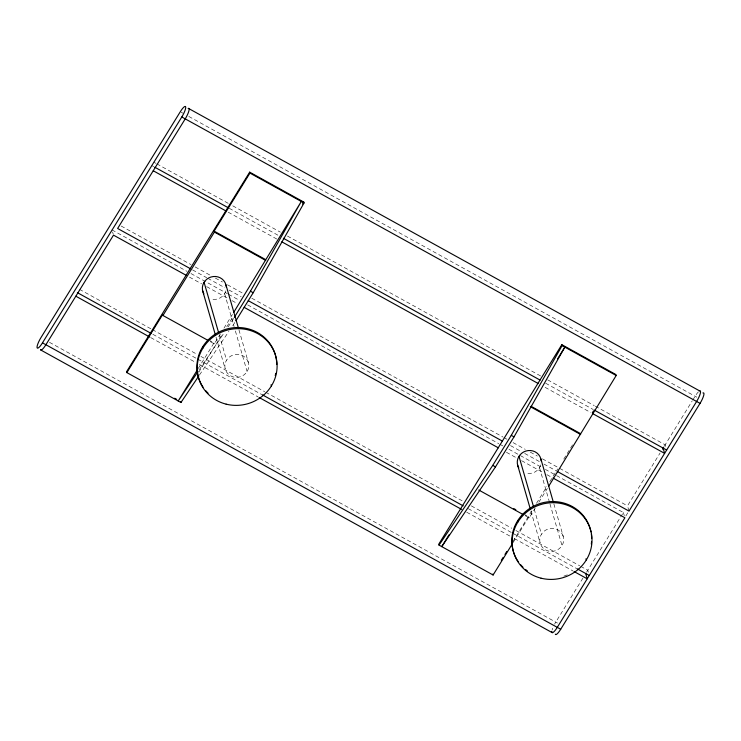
<?xml version="1.0" encoding="UTF-8"?>
<svg xmlns="http://www.w3.org/2000/svg" width="741" height="741" viewBox="0 0 741 741"><rect width="100%" height="100%" fill="white"/><g stroke="black" fill="none" stroke-linecap="round" stroke-linejoin="round"><path stroke-width="0.56" stroke-dasharray="3.71 2.78" d="M198.236 368.509L214.019 342.926L209.99 340.703M210.259 341.629L214.288 343.861L220.346 334.043M223.977 328.161L232.452 314.425M198.866 372.075L222.513 333.746M226.755 326.864L233.424 316.055M228.089 326.938L233.721 318.334M512.846 541.643L532.251 510.197M536.493 503.315L546.802 486.605M549.831 481.696L557.714 468.914M563.781 459.087L573.478 443.368M513.143 542.542L528.926 516.959L524.897 514.736M525.165 515.662L529.194 517.885L535.243 508.076M538.874 502.185L547.349 488.449M582.935 578.091L555.769 622.125A9.022 1.973 -61.1 0 0 554.592 624.154M586.557 572.219L623.376 512.522L545.404 469.433M629.007 511.095L627.497 505.853L660.092 453.01M664.316 446.156L692.103 401.113M692.687 400.168L695.104 396.259A9.022 1.973 -61.1 0 1 698.596 391.711M625.83 515.986L628.257 512.059M199.31 369.657L224.254 332.635M199.496 374.965L228.913 331.301M232.748 325.605L234.665 322.761L231.933 321.242M181.147 112.224L182.86 113.169M188.779 116.439L696.818 397.204M153.776 162.186L155.795 163.298M156.814 163.863L228.71 203.599M232.757 205.831L280.357 232.137M287.443 236.055L540.606 375.965M547.692 379.883L594.273 405.623M595.282 406.179L665.159 444.795L665.761 446.897M151.71 165.521L153.739 166.642M229.21 208.277L278.829 235.694M545.635 383.217L593.226 409.523M228.163 212.167L276.773 239.037M545.117 387.339L590.688 412.524M121.172 226.033L191.048 264.648M195.096 266.89L210.287 275.281M215.353 278.079L222.439 281.997M227.496 284.794L243.706 293.751M251.801 298.225L502.935 437.014M503.954 437.579L506.992 439.256M513.068 442.609L525.221 449.333M530.278 452.13L537.373 456.048M542.431 458.846L558.631 467.793M559.65 468.358L627.497 505.853M192.558 269.891L206.739 277.727M207.749 278.283L224.958 287.795M229.015 290.037L241.168 296.752M510.53 445.61L520.654 451.213M524.702 453.446L539.893 461.847M543.94 464.079L556.093 470.794M111.993 229.905L186.927 271.317M190.983 273.559L227.431 293.705M228.45 294.27L238.574 299.864M247.689 304.903L498.823 443.692M499.832 444.248L502.87 445.925M508.947 449.287L541.356 467.191M189.455 277.125L201.608 283.84M206.665 286.637L227.932 298.391M231.989 300.624L237.046 303.421M506.409 452.288L516.542 457.882M521.599 460.68L542.866 472.434M546.914 474.675L551.98 477.473M79.426 289.305L151.321 329.041M152.34 329.597L196.893 354.226M200.941 356.458L264.741 391.72M265.75 392.276L463.218 501.407M471.322 505.881L511.827 528.268M515.875 530.51L579.675 565.763M580.685 566.328L587.77 570.246L588.678 573.386M152.841 334.284L196.856 358.681M197.875 359.237L261.666 394.499M468.247 508.659L511.79 532.723M512.809 533.288L576.6 568.542M150.775 337.618L195.337 362.238M199.385 364.479L258.118 396.935M466.719 512.226L510.262 536.289M514.319 538.522L573.052 570.987M49.452 342.305L557.482 623.07M623.376 512.522L624.283 515.671M553.86 503.917L563.355 536.836A12.023 11.458 -16.1 0 1 548.423 551.035A12.023 11.458 -16.1 0 1 543.412 531.825A12.023 11.458 -16.1 0 1 563.355 536.836M539.513 467.673L549.646 502.787M549.961 503.88L562.002 545.571M534.178 508.984L541.458 534.224M530.917 511.142L540.106 542.958M528.926 516.959L529.194 517.885M238.954 329.884L248.457 362.803A12.023 11.458 -16.1 0 1 233.517 377.002A12.023 11.458 -16.1 0 1 228.506 357.792A12.023 11.458 -16.1 0 1 248.457 362.803M224.616 293.64L234.11 326.559M235.379 330.949L247.096 371.537M219.271 334.96L226.561 360.191M216.02 337.109L225.199 368.935M214.019 342.926L214.288 343.861M112.595 232.007L113.206 234.1M540.763 464.885A12.023 11.458 -16.1 0 1 525.943 473.138M567.328 574.812A40.079 38.208 -16.1 0 1 563.382 576.285M225.857 290.861A12.023 11.458 -16.1 0 1 211.037 299.105M552.138 629.933A9.022 1.973 -61.1 0 1 552.721 628.192"/><path stroke-width="1.11" d="M234.323 317.37L250.449 291.213L301.281 201.469L233.656 312.461M235.86 320.816L253.19 292.732L304.023 202.978L303.754 202.052L249.671 172.162L126.6 371.676L126.868 372.603L180.943 402.493L198.857 375.909M439.033 545.117L492.746 465.385L511.271 435.356L562.104 345.612L561.835 344.676L438.765 544.19L439.033 545.117L493.108 575.007L512.531 543.524M449.055 534.826L441.766 546.636L495.488 466.895L514.013 436.875L564.846 347.121L557.556 358.931M42.478 342.851L181.804 116.985A9.022 1.973 -61.1 0 0 185.685 106.861A9.022 1.973 -61.1 0 0 180.295 111.743L40.959 337.618A9.022 1.973 -61.1 0 0 37.087 347.742A9.022 1.973 -61.1 0 0 42.478 342.851L560.705 629.257L700.041 403.382A9.022 1.973 -61.1 0 0 702.913 392.952M126.868 372.603L162.677 314.555L162.946 315.481L208.249 340.517M265.741 260.452L214.399 232.081L214.13 231.146L249.939 173.098L249.671 172.162M162.946 315.481L214.399 232.081M197.634 369.49L178.21 400.983L198.032 371.556M302.541 204.016L303.754 202.052M501.333 560.316L503.148 557.371M504.964 554.425L506.788 551.471M592.272 412.894L593.485 410.931M548.562 486.485L616.188 375.502L615.919 374.566L561.835 344.676M662.51 449.092L663.714 447.138M189.103 108.751L700.486 391.368M181.804 116.985L700.041 403.382M249.939 173.098L304.023 202.978M562.104 345.612L616.188 375.502M154.749 167.197L228.191 207.712M283.358 238.269L540.087 380.087M594.236 410.079L666.668 450.037M153.23 170.754L226.135 211.055M281.83 241.835L538.031 383.421M592.717 413.635L664.612 453.372L663.102 448.138M214.13 231.146L265.473 259.517M531.047 406.29L580.379 433.55M530.306 406.661L580.648 434.485M250.449 291.213L253.19 292.732M511.271 435.356L514.013 436.875M190.53 268.77L117.624 228.478L185.231 118.875A9.022 1.973 -61.1 0 0 188.103 108.445M248.254 300.67L502.426 441.136M557.112 471.359L629.007 511.095L696.614 401.492A9.022 1.973 -61.1 0 0 700.134 390.942M186.417 275.439L113.503 235.147L45.896 344.741A9.022 1.973 -61.1 0 1 40.514 349.632M244.141 307.339L498.313 447.814M552.99 478.028L624.895 517.764L557.278 627.358A9.022 1.973 -61.1 0 1 551.86 631.313M492.746 465.385L495.488 466.895M513.819 508.613L515.838 509.725M478.853 490.07L523.146 514.55M77.37 292.639L151.294 333.496M262.203 394.721L463.181 505.862M577.137 568.764L589.29 575.479M75.841 296.205L149.765 337.053M259.128 397.5L461.662 509.419M574.062 571.543L587.224 578.814L585.714 573.58M174.672 398.241L176.673 399.343M40.866 350.058L552.249 632.666M585.955 558.816L586.298 559.974M540.874 458.929L553.221 501.722M518.978 456.326L533.548 506.788M517.616 465.061L530.287 508.947M517.496 520.979L517.839 522.146M492.839 574.08L493.108 575.007M271.058 384.783L271.391 385.95M225.968 284.905L238.324 327.689M204.071 282.293L218.641 332.765M202.719 291.028L215.381 334.923M202.599 346.945L202.932 348.113M180.674 401.557L180.943 402.493M518.765 467.83A12.023 11.458 -16.1 0 1 525.851 451.056A12.023 11.458 -16.1 0 1 541.199 460.911M518.607 562.132A40.079 38.208 -16.1 0 1 536.558 504.797A40.079 38.208 -16.1 0 1 590.975 531.834M591.346 534.039A40.079 38.208 -16.1 0 1 591.67 538.494M591.559 541.819A40.079 38.208 -16.1 0 1 591.309 544.051M527.314 570.839A40.079 38.208 -16.1 0 1 525.508 569.458M522.989 567.226A40.079 38.208 -16.1 0 1 520.691 564.781M203.858 293.797A12.023 11.458 -16.1 0 1 210.944 277.023A12.023 11.458 -16.1 0 1 226.292 286.878M203.071 387.182A40.079 38.208 -16.1 0 1 225.505 329.375A40.079 38.208 -16.1 0 1 276.764 364.461M275.791 373.344A40.079 38.208 -16.1 0 1 275.217 375.502M208.091 393.193A40.079 38.208 -16.1 0 1 205.785 390.757M560.705 629.257A9.022 1.973 -61.1 0 1 555.315 634.139M541.041 578.184A40.079 38.208 -16.1 0 0 590.818 530.843A40.079 38.208 -16.1 0 0 524.332 514.152A40.079 38.208 -16.1 0 0 541.041 578.184M226.144 404.151A40.079 38.208 -16.1 0 0 275.921 356.819A40.079 38.208 -16.1 0 0 209.425 340.119A40.079 38.208 -16.1 0 0 226.144 404.151"/></g></svg>
